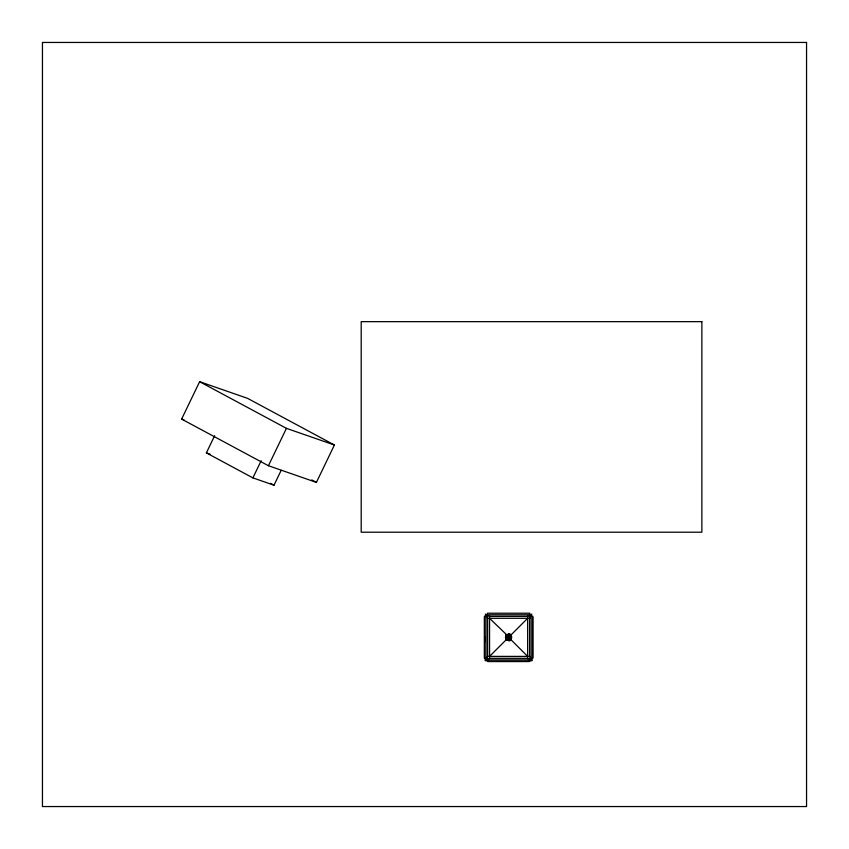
<?xml version="1.0" encoding="UTF-8"?>
<svg xmlns="http://www.w3.org/2000/svg" width="849" height="849" viewBox="0 0 849 849"><rect width="100%" height="100%" fill="white"/><g stroke="black" fill="none" stroke-linecap="round" stroke-linejoin="round"><path stroke-width="1.27" d="M505.442 637.344C513.157 625.193 513.157 649.496 505.442 637.344L511.767 637.344M506.015 635.37L506.63 634.755L489.555 618.295M511.194 639.329L510.589 639.934M507.787 640.401L509.421 634.288M506.885 635.519L506.482 635.105L506.779 635.625M181.622 419.088L199.632 381.7L247.6 398.361L334.41 445.014L316.401 482.391L268.433 465.73L181.622 419.088L184.074 419.937M281.168 470.335L274.004 485.214L252.896 477.881L206.371 452.878L214.638 435.717M252.896 477.881L261.163 460.72M268.433 465.73L286.442 428.352L334.41 445.014M507.023 640.082L510.185 634.606M487.931 660.607L485.341 660.607L486.042 659.917L486.042 614.782L485.341 614.082M489.555 656.394L506.015 639.934L511.194 639.934L527.654 656.394M511.194 639.934L511.194 634.755L527.654 618.295M486.042 614.782L531.177 614.782L531.877 614.082M505.866 638.926L511.342 635.763M510.737 639.584L506.375 635.105M505.548 638.161L511.66 636.527M486.042 616.109L484.482 616.109L484.482 658.58L486.042 658.58M531.177 616.109L532.726 616.109L532.726 658.58L531.177 658.58M489.555 616.374L527.654 616.374M484.482 616.926L484.482 657.773M532.726 616.926L532.726 657.773M511.194 634.755L510.589 634.755L511.194 635.37M484.715 636.368L484.715 641.876M489.555 658.315L527.654 658.315M486.042 659.917L531.177 659.917L531.877 660.607L529.288 660.607M506.63 639.934L506.015 639.329M505.548 636.527L511.66 638.161M206.371 452.878L210.096 454.173M510.44 635.625L510.843 635.222L506.482 639.584M199.632 381.7L286.442 428.352M311.763 479.897L316.401 482.391M270.513 483.336L274.004 485.214M505.866 635.763L511.342 638.926M507.023 634.606L510.185 640.082M507.787 634.288L509.421 640.401M531.877 658.028L531.877 660.607M531.177 614.782L531.177 659.917M529.84 614.782L529.84 613.222L487.368 613.222L487.368 614.782M529.84 659.917L529.84 661.467L487.368 661.467L487.368 659.917M529.585 618.295L529.585 656.394M529.033 661.467L488.186 661.467M508.604 634.182L508.604 640.507M506.015 634.755L506.015 639.934M487.634 618.295L487.634 656.394M485.341 658.028L485.341 660.607M806.55 42.45L42.45 42.45L42.45 806.55L806.55 806.55L806.55 42.45M701.868 321.654L361.196 321.654L361.196 532.206L701.868 532.206L701.868 321.654M489.555 616.087L487.347 616.087L487.347 618.295L529.861 618.295L529.861 616.087L527.654 616.087L527.654 658.601L529.861 658.601L529.861 656.394L487.347 656.394L487.347 658.601L489.555 658.601L489.555 616.087"/></g></svg>
